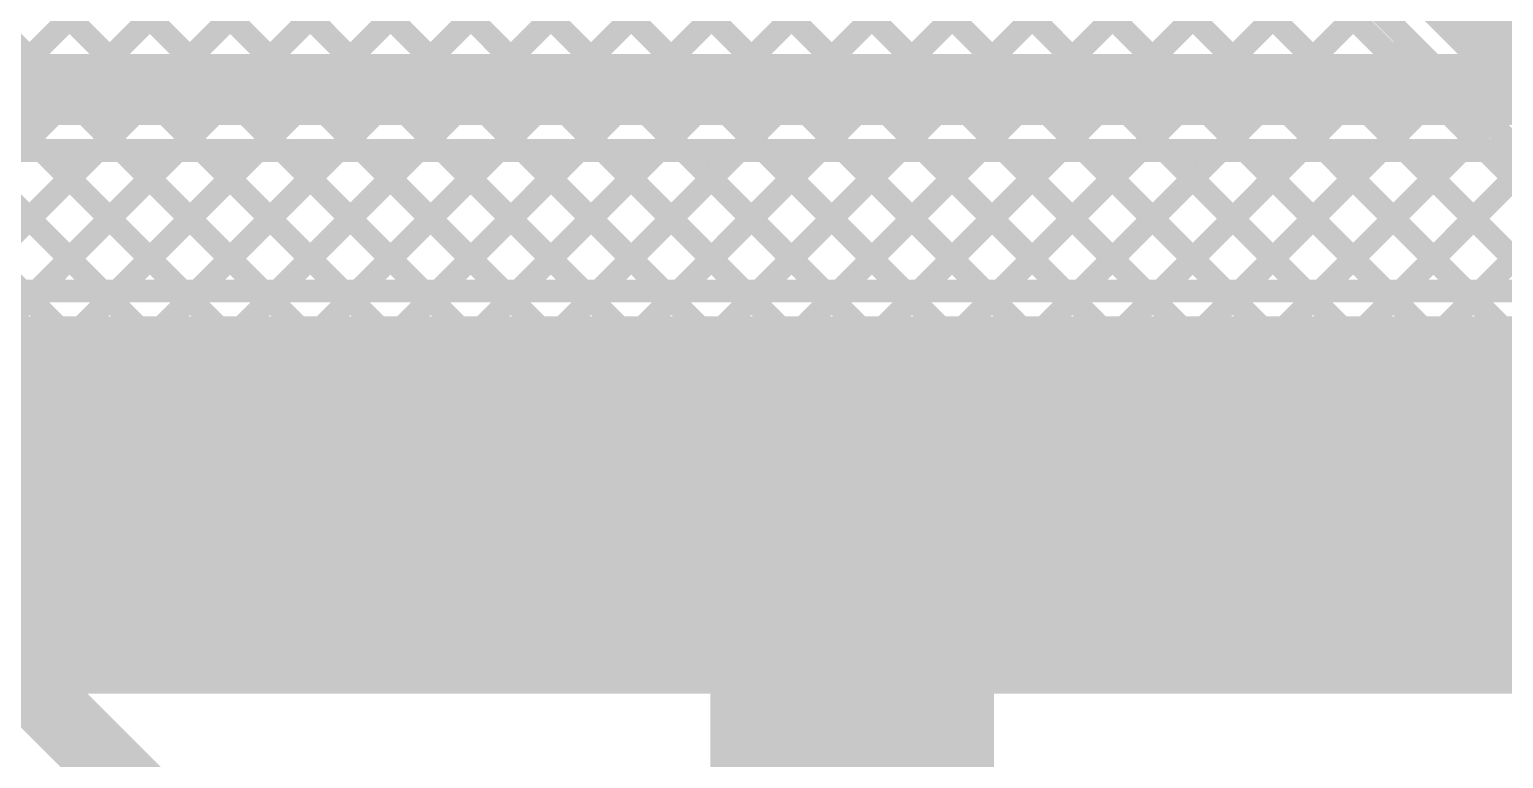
# Model space of a CAD drawing. Header units: millimetres. Extents: x -0.08 to 7.12, y -0.08 to 3.98.
# Drawn here: x 5.215 to 5.735, y 1.369 to 1.626 of the extents above; entities that cross this region are included whole.
import ezdxf

# ---------------------------------------------------------------- set-up
doc = ezdxf.new("R2010")
doc.units = ezdxf.units.MM
doc.header["$MEASUREMENT"] = 0
for name, color, linetype in [('BottomLayer', 5, 'Continuous'), ('TopLayer', 1, 'Continuous'), ('ViaHoleLayer', 16, 'Continuous')]:
    doc.layers.add(name, color=color, linetype=linetype)

msp = doc.modelspace()

# ---------------------------------------------------------------- hatches: boundary and pattern name
at = {"layer": 'BottomLayer'}
h = msp.add_hatch(color=5, dxfattribs=at)
edge = h.paths.add_edge_path()
edge.add_arc((5.50571, 1.43466), 0.0315, 0, 360)
at = {"layer": 'TopLayer'}
msp.add_hatch(color=1, dxfattribs=at).paths.add_polyline_path([(5.093, 1.392), (6.247, 1.392), (6.247, 1.525), (5.093, 1.525)])
h = msp.add_hatch(color=1, dxfattribs=at)
edge = h.paths.add_edge_path()
edge.add_arc((5.50571, 1.43466), 0.0315, 0, 360)
at = {"layer": 'ViaHoleLayer'}
h = msp.add_hatch(color=16, dxfattribs=at)
edge = h.paths.add_edge_path()
edge.add_arc((5.50571, 1.43466), 0.01575, 0, 360)

# ---------------------------------------------------------------- linework, layer by layer
at = {"layer": 'BottomLayer'}
for points, const_width in [([(4.88723, 2.36832), (5.82055, 1.435)], 0.008), ([(4.91551, 2.36832), (5.84883, 1.435)], 0.008), ([(4.9438, 2.36832), (5.87711, 1.435)], 0.008), ([(5.00224, 2.22502), (5.79226, 1.435)], 0.008), ([(4.99194, 2.20704), (5.76398, 1.435)], 0.008), ([(4.97417, 2.19652), (5.73569, 1.435)], 0.008), ([(4.96003, 2.18238), (5.70741, 1.435)], 0.008), ([(4.94455, 2.16958), (5.67912, 1.435)], 0.008), ([(4.92991, 2.15593), (5.65084, 1.435)], 0.008), ([(4.93053, 2.12703), (5.62256, 1.435)], 0.008), ([(4.93053, 2.09874), (5.59427, 1.435)], 0.008), ([(4.93053, 2.07046), (5.50736, 1.49362)], 0.008), ([(4.93053, 2.04217), (5.48328, 1.48943)], 0.008), ([(4.93053, 2.01389), (5.46583, 1.47859)], 0.008), ([(4.93053, 1.9856), (5.45335, 1.46278)], 0.008), ([(4.93053, 1.95732), (5.44659, 1.44126)], 0.008), ([(4.93053, 1.92903), (5.42457, 1.435)], 0.008), ([(5.11977, 1.52064), (5.51077, 1.91164)], 0.008), ([(4.93053, 1.90075), (5.39628, 1.435)], 0.008), ([(5.13391, 1.50649), (5.51077, 1.88335)], 0.008), ([(4.93053, 1.87247), (5.368, 1.435)], 0.008), ([(5.14805, 1.49235), (5.51077, 1.85507)], 0.008), ([(4.93053, 1.84418), (5.33971, 1.435)], 0.008), ([(5.1622, 1.47821), (5.51077, 1.82678)], 0.008), ([(5.53227, 1.82173), (5.778, 1.576)], 0.025), ([(4.93053, 1.8159), (5.31143, 1.435)], 0.008), ([(5.17634, 1.46407), (5.51793, 1.80566)], 0.008), ([(5.51707, 1.80653), (5.7628, 1.5608)], 0.008), ([(5.19048, 1.44993), (5.53207, 1.79152)], 0.008), ([(4.93053, 1.78761), (5.28314, 1.435)], 0.008), ([(5.20462, 1.43578), (5.54622, 1.77738)], 0.008), ([(5.23212, 1.435), (5.56036, 1.76324)], 0.008), ([(4.93053, 1.75933), (5.25486, 1.435)], 0.008), ([(5.26041, 1.435), (5.5745, 1.74909)], 0.008), ([(5.28869, 1.435), (5.58864, 1.73495)], 0.008), ([(4.93053, 1.73104), (5.22658, 1.435)], 0.008), ([(5.31698, 1.435), (5.60278, 1.72081)], 0.008), ([(5.34526, 1.435), (5.61693, 1.70667)], 0.008), ([(5.37354, 1.435), (5.63107, 1.69253)], 0.008), ([(5.40183, 1.435), (5.64521, 1.67838)], 0.008), ([(5.48531, 1.4902), (5.65935, 1.66424)], 0.008), ([(5.51606, 1.49266), (5.6735, 1.6501)], 0.008), ([(5.53642, 1.48474), (5.68764, 1.63596)], 0.008), ([(5.55138, 1.47141), (5.70178, 1.62181)], 0.008), ([(5.56129, 1.45304), (5.71592, 1.60767)], 0.008), ([(5.57153, 1.435), (5.73006, 1.59353)], 0.008), ([(5.59982, 1.435), (5.74421, 1.57939)], 0.008), ([(5.6281, 1.435), (5.75835, 1.56525)], 0.008), ([(5.65639, 1.435), (5.77249, 1.5511)], 0.008), ([(5.07, 1.54), (5.30665, 1.30335)], 0.025), ([(5.68467, 1.435), (5.78663, 1.53696)], 0.008), ([(5.71296, 1.435), (5.80078, 1.52282)], 0.008), ([(5.50522, 1.15106), (5.50522, 1.43466)], 0.1), ([(5.43011, 1.435), (5.44968, 1.45457)], 0.008), ([(5.20541, 1.435), (5.44622, 1.435)], 0.008), ([(5.56422, 1.435), (5.88859, 1.435)], 0.008)]:
    msp.add_lwpolyline(points, dxfattribs=dict(at, const_width=const_width))
for points, const_width in [([(5.69978, 1.62181, 1), (5.70378, 1.62181, 1)], 0.004), ([(5.71392, 1.60767, 1), (5.71792, 1.60767, 1)], 0.004), ([(5.72806, 1.59353, 1), (5.73206, 1.59353, 1)], 0.004), ([(5.50536, 1.49362, 1), (5.50936, 1.49362, 1)], 0.004), ([(5.48128, 1.48943, 1), (5.48528, 1.48943, 1)], 0.004), ([(5.48331, 1.4902, 1), (5.48731, 1.4902, 1)], 0.004), ([(5.51406, 1.49266, 1), (5.51806, 1.49266, 1)], 0.004), ([(5.53442, 1.48474, 1), (5.53842, 1.48474, 1)], 0.004), ([(5.48022, 1.43466, 1), (5.53022, 1.43466, 1)], 0.05), ([(5.46383, 1.47859, 1), (5.46783, 1.47859, 1)], 0.004), ([(5.54938, 1.47141, 1), (5.55338, 1.47141, 1)], 0.004), ([(5.45135, 1.46278, 1), (5.45535, 1.46278, 1)], 0.004), ([(5.44768, 1.45457, 1), (5.45168, 1.45457, 1)], 0.004), ([(5.55929, 1.45304, 1), (5.56329, 1.45304, 1)], 0.004), ([(5.44459, 1.44126, 1), (5.44859, 1.44126, 1)], 0.004), ([(5.22458, 1.435, 1), (5.22858, 1.435, 1)], 0.004), ([(5.23012, 1.435, 1), (5.23412, 1.435, 1)], 0.004), ([(5.25286, 1.435, 1), (5.25686, 1.435, 1)], 0.004), ([(5.25841, 1.435, 1), (5.26241, 1.435, 1)], 0.004), ([(5.28114, 1.435, 1), (5.28514, 1.435, 1)], 0.004), ([(5.28669, 1.435, 1), (5.29069, 1.435, 1)], 0.004), ([(5.30943, 1.435, 1), (5.31343, 1.435, 1)], 0.004), ([(5.31498, 1.435, 1), (5.31898, 1.435, 1)], 0.004), ([(5.33771, 1.435, 1), (5.34171, 1.435, 1)], 0.004), ([(5.34326, 1.435, 1), (5.34726, 1.435, 1)], 0.004), ([(5.366, 1.435, 1), (5.37, 1.435, 1)], 0.004), ([(5.37154, 1.435, 1), (5.37554, 1.435, 1)], 0.004), ([(5.39428, 1.435, 1), (5.39828, 1.435, 1)], 0.004), ([(5.39983, 1.435, 1), (5.40383, 1.435, 1)], 0.004), ([(5.42257, 1.435, 1), (5.42657, 1.435, 1)], 0.004), ([(5.42811, 1.435, 1), (5.43211, 1.435, 1)], 0.004), ([(5.44422, 1.435, 1), (5.44822, 1.435, 1)], 0.004), ([(5.44422, 1.435, 1), (5.44822, 1.435, 1)], 0.004), ([(5.56222, 1.435, 1), (5.56622, 1.435, 1)], 0.004), ([(5.56222, 1.435, 1), (5.56622, 1.435, 1)], 0.004), ([(5.56953, 1.435, 1), (5.57353, 1.435, 1)], 0.004), ([(5.59227, 1.435, 1), (5.59627, 1.435, 1)], 0.004), ([(5.59782, 1.435, 1), (5.60182, 1.435, 1)], 0.004), ([(5.62056, 1.435, 1), (5.62456, 1.435, 1)], 0.004), ([(5.6261, 1.435, 1), (5.6301, 1.435, 1)], 0.004), ([(5.64884, 1.435, 1), (5.65284, 1.435, 1)], 0.004), ([(5.65439, 1.435, 1), (5.65839, 1.435, 1)], 0.004), ([(5.67712, 1.435, 1), (5.68112, 1.435, 1)], 0.004), ([(5.68267, 1.435, 1), (5.68667, 1.435, 1)], 0.004), ([(5.70541, 1.435, 1), (5.70941, 1.435, 1)], 0.004), ([(5.71096, 1.435, 1), (5.71496, 1.435, 1)], 0.004), ([(5.73369, 1.435, 1), (5.73769, 1.435, 1)], 0.004)]:
    msp.add_lwpolyline(points, format="xyb", close=True, dxfattribs=dict(at, const_width=const_width))
at = {"layer": 'BottomLayer', "const_width": 0.008}
msp.add_lwpolyline([(5.44622, 1.435, -0.994288), (5.56422, 1.435)], format="xyb", dxfattribs=at)
at = {"layer": 'TopLayer'}
for points, const_width in [([(5.009, 1.605), (5.749, 1.605)], 0.025), ([(5.01791, 1.5835), (5.74009, 1.5835)], 0.008), ([(5.16293, 1.5835), (5.21243, 1.534)], 0.008), ([(5.1897, 1.534), (5.2392, 1.5835)], 0.008), ([(5.19121, 1.5835), (5.24071, 1.534)], 0.008), ([(5.21799, 1.534), (5.26749, 1.5835)], 0.008), ([(5.2195, 1.5835), (5.269, 1.534)], 0.008), ([(5.24627, 1.534), (5.29577, 1.5835)], 0.008), ([(5.24778, 1.5835), (5.29728, 1.534)], 0.008), ([(5.27455, 1.534), (5.32405, 1.5835)], 0.008), ([(5.27607, 1.5835), (5.32557, 1.534)], 0.008), ([(5.30284, 1.534), (5.35234, 1.5835)], 0.008), ([(5.30435, 1.5835), (5.35385, 1.534)], 0.008), ([(5.33112, 1.534), (5.38062, 1.5835)], 0.008), ([(5.33263, 1.5835), (5.38213, 1.534)], 0.008), ([(5.35941, 1.534), (5.40891, 1.5835)], 0.008), ([(5.36092, 1.5835), (5.41042, 1.534)], 0.008), ([(5.38769, 1.534), (5.43719, 1.5835)], 0.008), ([(5.3892, 1.5835), (5.4387, 1.534)], 0.008), ([(5.41598, 1.534), (5.46548, 1.5835)], 0.008), ([(5.41749, 1.5835), (5.46699, 1.534)], 0.008), ([(5.44426, 1.534), (5.49376, 1.5835)], 0.008), ([(5.44577, 1.5835), (5.49527, 1.534)], 0.008), ([(5.47254, 1.534), (5.52204, 1.5835)], 0.008), ([(5.47406, 1.5835), (5.52356, 1.534)], 0.008), ([(5.50083, 1.534), (5.55033, 1.5835)], 0.008), ([(5.50234, 1.5835), (5.55184, 1.534)], 0.008), ([(5.52911, 1.534), (5.57861, 1.5835)], 0.008), ([(5.53062, 1.5835), (5.58012, 1.534)], 0.008), ([(5.5574, 1.534), (5.6069, 1.5835)], 0.008), ([(5.55891, 1.5835), (5.60841, 1.534)], 0.008), ([(5.58568, 1.534), (5.63518, 1.5835)], 0.008), ([(5.58719, 1.5835), (5.63669, 1.534)], 0.008), ([(5.61397, 1.534), (5.66347, 1.5835)], 0.008), ([(5.61548, 1.5835), (5.66498, 1.534)], 0.008), ([(5.64225, 1.534), (5.69175, 1.5835)], 0.008), ([(5.64376, 1.5835), (5.69326, 1.534)], 0.008), ([(5.67053, 1.534), (5.72003, 1.5835)], 0.008), ([(5.67205, 1.5835), (5.72155, 1.534)], 0.008), ([(5.70033, 1.5835), (5.74983, 1.534)], 0.008), ([(5.72861, 1.5835), (5.77811, 1.534)], 0.008), ([(5.69882, 1.534), (5.74421, 1.57939)], 0.008), ([(5.7271, 1.534), (5.75835, 1.56525)], 0.008), ([(5.09033, 1.534), (6.16292, 1.534)], 0.008)]:
    msp.add_lwpolyline(points, dxfattribs=dict(at, const_width=const_width))
at = {"layer": 'TopLayer', "const_width": 0.004}
for points in [[(5.2175, 1.5835, 1), (5.2215, 1.5835, 1)], [(5.2372, 1.5835, 1), (5.2412, 1.5835, 1)], [(5.24578, 1.5835, 1), (5.24978, 1.5835, 1)], [(5.26549, 1.5835, 1), (5.26949, 1.5835, 1)], [(5.27407, 1.5835, 1), (5.27807, 1.5835, 1)], [(5.29377, 1.5835, 1), (5.29777, 1.5835, 1)], [(5.30235, 1.5835, 1), (5.30635, 1.5835, 1)], [(5.32205, 1.5835, 1), (5.32605, 1.5835, 1)], [(5.33063, 1.5835, 1), (5.33463, 1.5835, 1)], [(5.35034, 1.5835, 1), (5.35434, 1.5835, 1)], [(5.35892, 1.5835, 1), (5.36292, 1.5835, 1)], [(5.37862, 1.5835, 1), (5.38262, 1.5835, 1)], [(5.3872, 1.5835, 1), (5.3912, 1.5835, 1)], [(5.40691, 1.5835, 1), (5.41091, 1.5835, 1)], [(5.41549, 1.5835, 1), (5.41949, 1.5835, 1)], [(5.43519, 1.5835, 1), (5.43919, 1.5835, 1)], [(5.44377, 1.5835, 1), (5.44777, 1.5835, 1)], [(5.46348, 1.5835, 1), (5.46748, 1.5835, 1)], [(5.47206, 1.5835, 1), (5.47606, 1.5835, 1)], [(5.49176, 1.5835, 1), (5.49576, 1.5835, 1)], [(5.50034, 1.5835, 1), (5.50434, 1.5835, 1)], [(5.52004, 1.5835, 1), (5.52404, 1.5835, 1)], [(5.52862, 1.5835, 1), (5.53262, 1.5835, 1)], [(5.54833, 1.5835, 1), (5.55233, 1.5835, 1)], [(5.55691, 1.5835, 1), (5.56091, 1.5835, 1)], [(5.57661, 1.5835, 1), (5.58061, 1.5835, 1)], [(5.58519, 1.5835, 1), (5.58919, 1.5835, 1)], [(5.6049, 1.5835, 1), (5.6089, 1.5835, 1)], [(5.61348, 1.5835, 1), (5.61748, 1.5835, 1)], [(5.63318, 1.5835, 1), (5.63718, 1.5835, 1)], [(5.64176, 1.5835, 1), (5.64576, 1.5835, 1)], [(5.66147, 1.5835, 1), (5.66547, 1.5835, 1)], [(5.67005, 1.5835, 1), (5.67405, 1.5835, 1)], [(5.68975, 1.5835, 1), (5.69375, 1.5835, 1)], [(5.69833, 1.5835, 1), (5.70233, 1.5835, 1)], [(5.71803, 1.5835, 1), (5.72203, 1.5835, 1)], [(5.72661, 1.5835, 1), (5.73061, 1.5835, 1)], [(5.21043, 1.534, 1), (5.21443, 1.534, 1)], [(5.21599, 1.534, 1), (5.21999, 1.534, 1)], [(5.23871, 1.534, 1), (5.24271, 1.534, 1)], [(5.24427, 1.534, 1), (5.24827, 1.534, 1)], [(5.267, 1.534, 1), (5.271, 1.534, 1)], [(5.27255, 1.534, 1), (5.27655, 1.534, 1)], [(5.29528, 1.534, 1), (5.29928, 1.534, 1)], [(5.30084, 1.534, 1), (5.30484, 1.534, 1)], [(5.32357, 1.534, 1), (5.32757, 1.534, 1)], [(5.32912, 1.534, 1), (5.33312, 1.534, 1)], [(5.35185, 1.534, 1), (5.35585, 1.534, 1)], [(5.35741, 1.534, 1), (5.36141, 1.534, 1)], [(5.38013, 1.534, 1), (5.38413, 1.534, 1)], [(5.38569, 1.534, 1), (5.38969, 1.534, 1)], [(5.40842, 1.534, 1), (5.41242, 1.534, 1)], [(5.41398, 1.534, 1), (5.41798, 1.534, 1)], [(5.4367, 1.534, 1), (5.4407, 1.534, 1)], [(5.44226, 1.534, 1), (5.44626, 1.534, 1)], [(5.46499, 1.534, 1), (5.46899, 1.534, 1)], [(5.47054, 1.534, 1), (5.47454, 1.534, 1)], [(5.49327, 1.534, 1), (5.49727, 1.534, 1)], [(5.49883, 1.534, 1), (5.50283, 1.534, 1)], [(5.52156, 1.534, 1), (5.52556, 1.534, 1)], [(5.52711, 1.534, 1), (5.53111, 1.534, 1)], [(5.54984, 1.534, 1), (5.55384, 1.534, 1)], [(5.5554, 1.534, 1), (5.5594, 1.534, 1)], [(5.57812, 1.534, 1), (5.58212, 1.534, 1)], [(5.58368, 1.534, 1), (5.58768, 1.534, 1)], [(5.60641, 1.534, 1), (5.61041, 1.534, 1)], [(5.61197, 1.534, 1), (5.61597, 1.534, 1)], [(5.63469, 1.534, 1), (5.63869, 1.534, 1)], [(5.64025, 1.534, 1), (5.64425, 1.534, 1)], [(5.66298, 1.534, 1), (5.66698, 1.534, 1)], [(5.66853, 1.534, 1), (5.67253, 1.534, 1)], [(5.69126, 1.534, 1), (5.69526, 1.534, 1)], [(5.69682, 1.534, 1), (5.70082, 1.534, 1)], [(5.71955, 1.534, 1), (5.72355, 1.534, 1)], [(5.7251, 1.534, 1), (5.7291, 1.534, 1)]]:
    msp.add_lwpolyline(points, format="xyb", close=True, dxfattribs=at)

doc.saveas('drawing.dxf')
